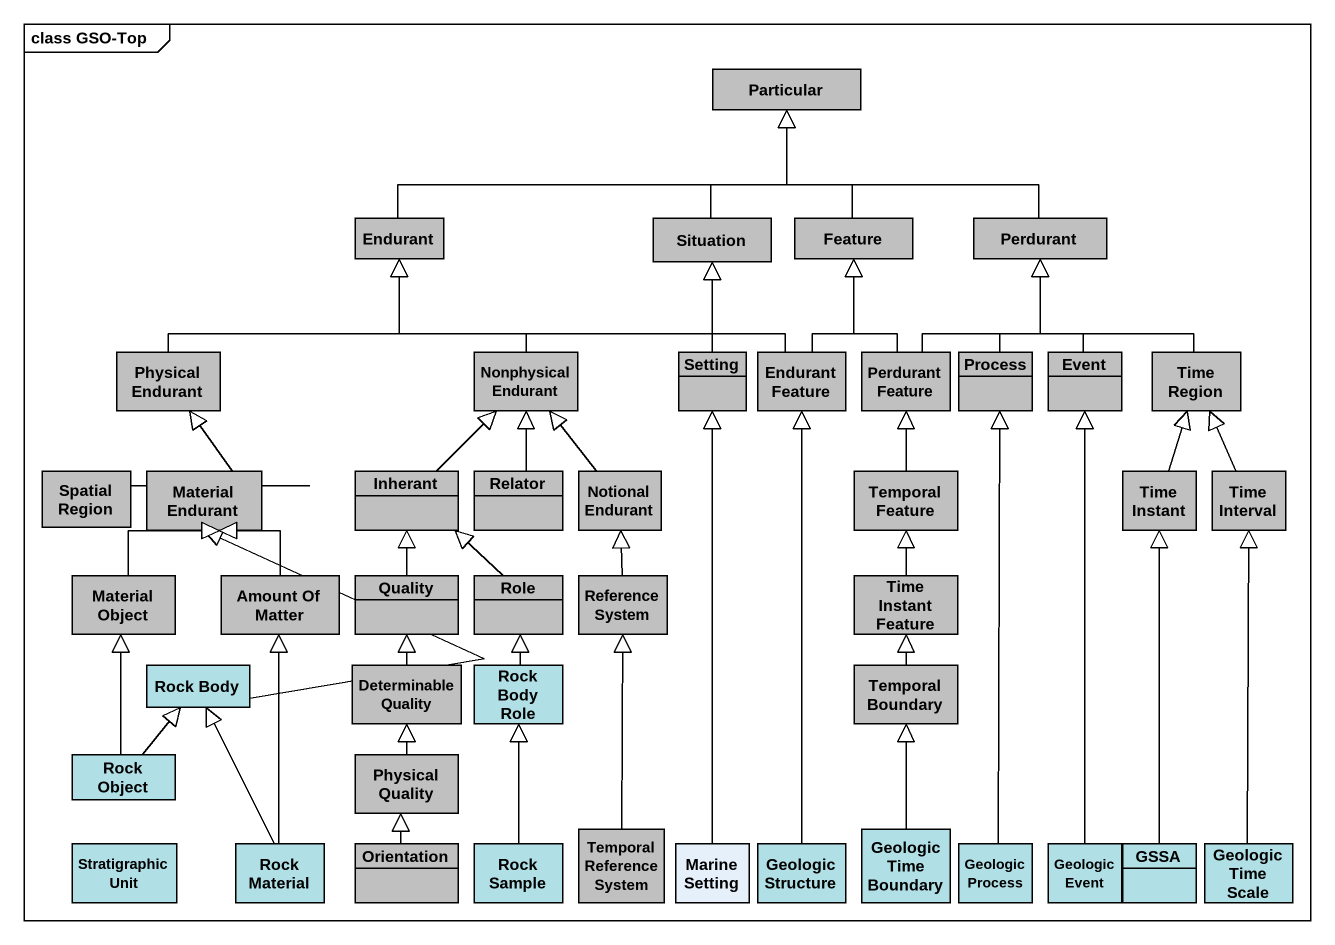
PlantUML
@startuml
mainframe class GSO-Top
hide circle
hide empty members
class Particular #C0C0C0
class Endurant #C0C0C0
class Situation #C0C0C0
class Feature #C0C0C0
class Perdurant #C0C0C0
class "Physical Endurant" as Physical_Endurant #C0C0C0
class "Nonphysical Endurant" as Nonphysical_Endurant #C0C0C0
class Setting #C0C0C0
class "Endurant Feature" as Endurant_Feature #C0C0C0
class "Perdurant Feature" as Perdurant_Feature #C0C0C0
class "Process" as Process_ #C0C0C0
class Event #C0C0C0
class "Time Region" as Time_Region #C0C0C0
class "Spatial Region" as Spatial_Region #C0C0C0
class "Material Endurant" as Material_Endurant #C0C0C0
class Inherant #C0C0C0
class Relator #C0C0C0
class "Notional Endurant" as Notional_Endurant #C0C0C0
class "Temporal Feature" as Temporal_Feature #C0C0C0
class "Time Instant" as Time_Instant #C0C0C0
class "Time Interval" as Time_Interval #C0C0C0
class "Material Object" as Material_Object #C0C0C0
class "Amount Of Matter" as Amount_Of_Matter #C0C0C0
class Quality #C0C0C0
class Role #C0C0C0
class "Reference System" as Reference_System #C0C0C0
class "Time Instant Feature" as Time_Instant_Feature #C0C0C0
class "Rock Body" as Rock_Body #B0E0E6
class "Determinable Quality" as Determinable_Quality #C0C0C0
class "Rock Body Role" as Rock_Body_Role #B0E0E6
class "Temporal Boundary" as Temporal_Boundary #C0C0C0
class "Rock Object" as Rock_Object #B0E0E6
class "Physical Quality" as Physical_Quality #C0C0C0
class "Stratigraphic Unit" as Stratigraphic_Unit #B0E0E6
class "Rock Material" as Rock_Material #B0E0E6
class Orientation #C0C0C0
class "Rock Sample" as Rock_Sample #B0E0E6
class "Temporal Reference System" as Temporal_Reference_System #C0C0C0
class "Marine Setting" as Marine_Setting
class "Geologic Structure" as Geologic_Structure #B0E0E6
class "Geologic Time Boundary" as Geologic_Time_Boundary #B0E0E6
class "Geologic Process" as Geologic_Process #B0E0E6
class "Geologic Event" as Geologic_Event #B0E0E6
class GSSA #B0E0E6
class "Geologic Time Scale" as Geologic_Time_Scale #B0E0E6
Endurant -right-|> Particular
Situation -up-|> Particular
Feature -up-|> Particular
Perdurant -left-|> Particular
Physical_Endurant -up-|> Endurant
Nonphysical_Endurant -up-|> Endurant
Setting -up-|> Situation
Endurant_Feature -left-|> Endurant
Endurant_Feature -up-|> Feature
Perdurant_Feature -up-|> Feature
Perdurant_Feature -up-|> Perdurant
Process_ -up-|> Perdurant
Event -up-|> Perdurant
Time_Region -up-|> Perdurant
Spatial_Region -up-|> Physical_Endurant
Material_Endurant -up-|> Physical_Endurant
Inherant -up-|> Nonphysical_Endurant
Relator -up-|> Nonphysical_Endurant
Notional_Endurant -up-|> Nonphysical_Endurant
Temporal_Feature -up-|> Perdurant_Feature
Time_Instant -up-|> Time_Region
Time_Interval -up-|> Time_Region
Material_Object -up-|> Material_Endurant
Amount_Of_Matter -up-|> Material_Endurant
Quality -up-|> Inherant
Role -up-|> Inherant
Reference_System -up-|> Notional_Endurant
Time_Instant_Feature -up-|> Temporal_Feature
Rock_Body -up-|> Material_Endurant
Determinable_Quality -up-|> Quality
Rock_Body_Role -up-|> Role
Temporal_Boundary -up-|> Time_Instant_Feature
Rock_Object -up-|> Material_Object
Rock_Object -up-|> Rock_Body
Physical_Quality -up-|> Determinable_Quality
Rock_Material -up-|> Amount_Of_Matter
Rock_Material -up-|> Rock_Body
Orientation -up-|> Physical_Quality
Rock_Sample -up-|> Rock_Body_Role
Temporal_Reference_System -up-|> Reference_System
Marine_Setting -up-|> Setting
Geologic_Structure -up-|> Endurant_Feature
Geologic_Time_Boundary -up-|> Temporal_Boundary
Geologic_Process -up-|> Process_
Geologic_Event -up-|> Event
GSSA -up-|> Time_Instant
GSSA -up-|> Time_Instant
Geologic_Time_Scale -up-|> Time_Interval
@enduml
